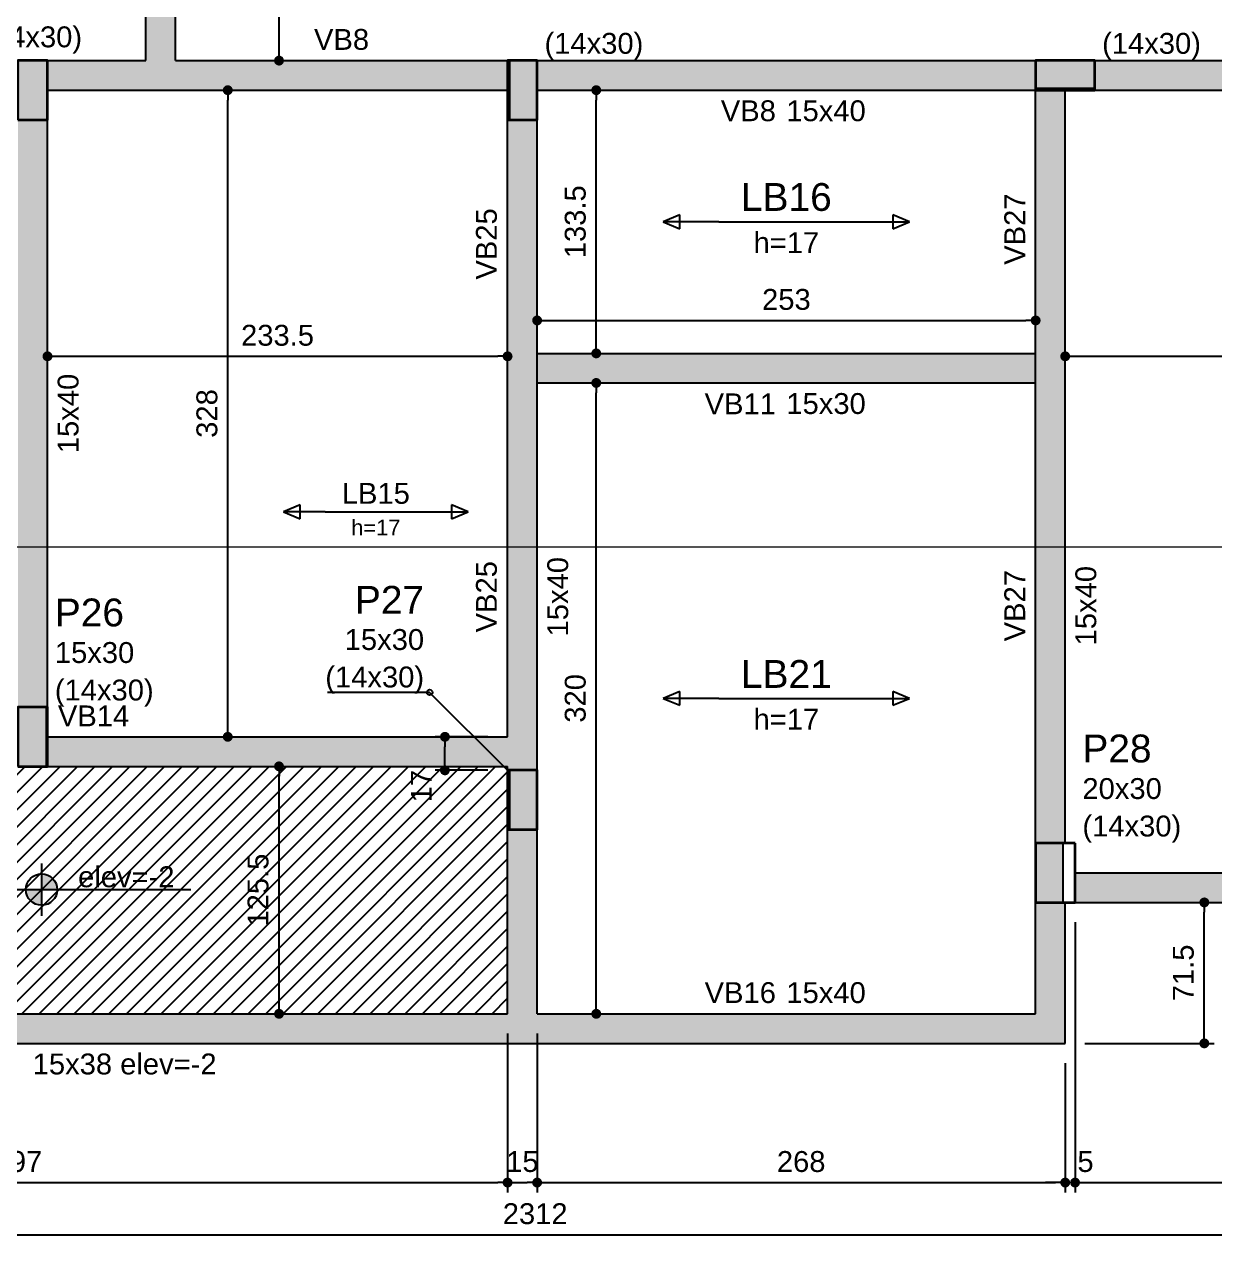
# Model space of a CAD drawing. Header units: millimetres. Extents: x 0 to 59.4, y 0 to 42.
# Drawn here: x 23.41 to 35.49, y 14.33 to 26.71 of the extents above; entities that cross this region are included whole.
import ezdxf

# ---------------------------------------------------------------- set-up
doc = ezdxf.new("R2010")
doc.units = ezdxf.units.MM
doc.header["$MEASUREMENT"] = 0
doc.layers.get('0').update_dxf_attribs({"color": 1, "lineweight": 13})
for name, color, linetype, lineweight in [('FO-Cortes', 2, 'Continuous', 20), ('FO-Pilares', 5, 'Continuous', 35), ('FO-Textos das lajes', 3, 'Continuous', 25), ('FO-Textos das vigas', 1, 'Continuous', 13), ('FO-Textos dos pilares', 1, 'Continuous', 13), ('FO-Vigas', 3, 'Continuous', 25)]:
    doc.layers.add(name, color=color, linetype=linetype, lineweight=lineweight)
for name, color, linetype in [('FO-Cotas', 12, 'Continuous'), ('FO-Hachuras', 254, 'Continuous'), ('FO-Hachuras das lajes', 254, 'Continuous'), ('FO-Hachuras dos pilares', 18, 'Continuous')]:
    doc.layers.add(name, color=color, linetype=linetype)
doc.styles.add('Arial', font='')
doc.styles.get('Arial').set_extended_font_data('Arial')
doc.dimstyles.new('UM_50.000000', dxfattribs={"dimtxt": 0.18, "dimasz": 0.1, "dimexe": 0.1, "dimexo": 0.2, "dimgap": 0, "dimtad": 1, "dimtih": 1, "dimtoh": 1, "dimdec": 1, "dimlfac": 50, "dimzin": 0, "dimdsep": 46, "dimtxsty": 'Standard', "dimcen": 0.09, "dimdle": 0.1, "dimadec": 1, "dimazin": 2, "dimtfac": 1, "dimtdec": 4, "dimtofl": 0, "dimtmove": 0, "dimatfit": 3, "dimfxl": 1, "dimtolj": 1, "dimarcsym": 0})

# ---------------------------------------------------------------- blocks, each defined once
blk = doc.blocks.new('_Dot')
at = {"color": 0, "linetype": 'ByBlock', "lineweight": -2}
blk.add_line((-0.5, 0), (-1, 0), dxfattribs=at)
at = {"color": 0, "linetype": 'ByBlock', "const_width": 0.5}
blk.add_lwpolyline([(-0.25, 0, 1), (0.25, 0, 1)], format="xyb", close=True, dxfattribs=at)
blk = doc.blocks.new('*D34')
at = {"layer": 'Defpoints', "color": 0}
for p in [(28.316, 16.668), (18.376, 16.368), (28.316, 14.956)]:
    blk.add_point(p, dxfattribs=at)
at = {"layer": 'FO-Cotas', "color": 0, "lineweight": -2}
for p, q in [((28.316, 16.468), (28.316, 14.856)), ((18.376, 16.168), (18.376, 14.856)), ((18.476, 14.956), (28.216, 14.956))]:
    blk.add_line(p, q, dxfattribs=at)
at = {"layer": 'FO-Cotas', "color": 0, "lineweight": -2, "xscale": 0.1, "yscale": 0.1, "zscale": 0.1, "rotation": 180}
blk.add_blockref('_Dot', (18.376, 14.956), dxfattribs=at)
at = {"layer": 'FO-Cotas', "color": 0, "lineweight": -2, "xscale": 0.1, "yscale": 0.1, "zscale": 0.1}
blk.add_blockref('_Dot', (28.316, 14.956), dxfattribs=at)
at = {"layer": 'FO-Cotas', "insert": (23.346, 15.168), "char_height": 0.2118, "attachment_point": 5, "style": 'Arial'}
blk.add_mtext('\\A1;497', dxfattribs=at)
blk = doc.blocks.new('*D35')
at = {"layer": 'Defpoints', "color": 0}
for p in [(28.616, 16.668), (33.976, 16.368), (33.976, 14.956)]:
    blk.add_point(p, dxfattribs=at)
at = {"layer": 'FO-Cotas', "color": 0, "lineweight": -2}
for p, q in [((28.616, 16.468), (28.616, 14.856)), ((33.976, 16.168), (33.976, 14.856)), ((28.716, 14.956), (33.876, 14.956))]:
    blk.add_line(p, q, dxfattribs=at)
at = {"layer": 'FO-Cotas', "color": 0, "lineweight": -2, "xscale": 0.1, "yscale": 0.1, "zscale": 0.1, "rotation": 180}
blk.add_blockref('_Dot', (28.616, 14.956), dxfattribs=at)
at = {"layer": 'FO-Cotas', "color": 0, "lineweight": -2, "xscale": 0.1, "yscale": 0.1, "zscale": 0.1}
blk.add_blockref('_Dot', (33.976, 14.956), dxfattribs=at)
at = {"layer": 'FO-Cotas', "insert": (31.296, 15.168), "char_height": 0.2118, "attachment_point": 5, "rotation": 0.0057, "style": 'Arial'}
blk.add_mtext('\\A1;268', dxfattribs=at)
blk = doc.blocks.new('*D36')
at = {"layer": 'Defpoints', "color": 0}
for p in [(34.076, 17.798), (33.976, 16.368), (34.076, 14.956)]:
    blk.add_point(p, dxfattribs=at)
at = {"layer": 'FO-Cotas', "color": 0, "lineweight": -2}
for p, q in [((34.076, 17.598), (34.076, 14.856)), ((33.976, 16.168), (33.976, 14.856)), ((33.876, 14.956), (33.776, 14.956)), ((34.176, 14.956), (34.276, 14.956))]:
    blk.add_line(p, q, dxfattribs=at)
at = {"layer": 'FO-Cotas', "color": 0, "lineweight": -2, "xscale": 0.1, "yscale": 0.1, "zscale": 0.1}
blk.add_blockref('_Dot', (33.976, 14.956), dxfattribs=at)
at = {"layer": 'FO-Cotas', "color": 0, "lineweight": -2, "xscale": 0.1, "yscale": 0.1, "zscale": 0.1, "rotation": 180}
blk.add_blockref('_Dot', (34.076, 14.956), dxfattribs=at)
at = {"layer": 'FO-Cotas', "insert": (34.182, 15.168), "char_height": 0.2118, "attachment_point": 5, "rotation": 0.0057, "style": 'Arial'}
blk.add_mtext('\\A1;5', dxfattribs=at)
blk = doc.blocks.new('*D37')
at = {"layer": 'Defpoints', "color": 0}
for p in [(34.076, 17.798), (42.396, 17.798), (42.396, 14.956)]:
    blk.add_point(p, dxfattribs=at)
at = {"layer": 'FO-Cotas', "color": 0, "lineweight": -2}
for p, q in [((34.076, 17.598), (34.076, 14.856)), ((42.396, 17.598), (42.396, 14.856)), ((34.176, 14.956), (42.296, 14.956))]:
    blk.add_line(p, q, dxfattribs=at)
at = {"layer": 'FO-Cotas', "color": 0, "lineweight": -2, "xscale": 0.1, "yscale": 0.1, "zscale": 0.1, "rotation": 180}
blk.add_blockref('_Dot', (34.076, 14.956), dxfattribs=at)
at = {"layer": 'FO-Cotas', "color": 0, "lineweight": -2, "xscale": 0.1, "yscale": 0.1, "zscale": 0.1}
blk.add_blockref('_Dot', (42.396, 14.956), dxfattribs=at)
at = {"layer": 'FO-Cotas', "insert": (38.236, 15.168), "char_height": 0.2118, "attachment_point": 5, "style": 'Arial'}
blk.add_mtext('\\A1;416', dxfattribs=at)
blk = doc.blocks.new('*D41')
at = {"layer": 'Defpoints', "color": 0}
for p in [(5.476, 19.198), (51.716, 17.798), (51.716, 14.427)]:
    blk.add_point(p, dxfattribs=at)
at = {"layer": 'FO-Cotas', "color": 0, "lineweight": -2}
for p, q in [((5.476, 18.998), (5.476, 14.327)), ((51.716, 17.598), (51.716, 14.327)), ((5.576, 14.427), (51.616, 14.427))]:
    blk.add_line(p, q, dxfattribs=at)
at = {"layer": 'FO-Cotas', "color": 0, "lineweight": -2, "xscale": 0.1, "yscale": 0.1, "zscale": 0.1, "rotation": 180}
blk.add_blockref('_Dot', (5.476, 14.427), dxfattribs=at)
at = {"layer": 'FO-Cotas', "color": 0, "lineweight": -2, "xscale": 0.1, "yscale": 0.1, "zscale": 0.1}
blk.add_blockref('_Dot', (51.716, 14.427), dxfattribs=at)
at = {"layer": 'FO-Cotas', "insert": (28.596, 14.639), "char_height": 0.2118, "attachment_point": 5, "style": 'Arial'}
blk.add_mtext('\\A1;2312', dxfattribs=at)
blk = doc.blocks.new('*D57')
at = {"layer": 'Defpoints', "color": 0}
for p in [(35.388, 17.798), (35.388, 17.798), (33.976, 16.368)]:
    blk.add_point(p, dxfattribs=at)
at = {"layer": 'FO-Cotas', "color": 0, "lineweight": -2}
for p, q in [((35.388, 16.468), (35.388, 17.698)), ((34.176, 16.368), (35.488, 16.368))]:
    blk.add_line(p, q, dxfattribs=at)
at = {"layer": 'FO-Cotas', "color": 0, "lineweight": -2, "xscale": 0.1, "yscale": 0.1, "zscale": 0.1}
for p, rotation in [((35.388, 17.798), 90), ((35.388, 16.368), 270)]:
    blk.add_blockref('_Dot', p, dxfattribs=dict(at, rotation=rotation))
at = {"layer": 'FO-Cotas', "insert": (35.176, 17.083), "char_height": 0.2118, "attachment_point": 5, "rotation": 90, "style": 'Arial'}
blk.add_mtext('\\A1;71.5', dxfattribs=at)
blk = doc.blocks.new('*D71')
at = {"layer": 'Defpoints', "color": 0}
for p in [(23.646, 23.338), (28.316, 23.338), (28.316, 23.338)]:
    blk.add_point(p, dxfattribs=at)
at = {"layer": 'FO-Cotas', "color": 0, "lineweight": -2}
blk.add_line((23.746, 23.338), (28.216, 23.338), dxfattribs=at)
at = {"layer": 'FO-Cotas', "color": 0, "lineweight": -2, "xscale": 0.1, "yscale": 0.1, "zscale": 0.1, "rotation": 180}
blk.add_blockref('_Dot', (23.646, 23.338), dxfattribs=at)
at = {"layer": 'FO-Cotas', "color": 0, "lineweight": -2, "xscale": 0.1, "yscale": 0.1, "zscale": 0.1}
blk.add_blockref('_Dot', (28.316, 23.338), dxfattribs=at)
at = {"layer": 'FO-Cotas', "insert": (25.981, 23.55), "char_height": 0.2118, "attachment_point": 5, "rotation": 0.0057, "style": 'Arial'}
blk.add_mtext('\\A1;233.5', dxfattribs=at)
blk = doc.blocks.new('*D72')
at = {"layer": 'Defpoints', "color": 0}
for p in [(28.616, 23.702), (33.676, 23.702), (33.676, 23.702)]:
    blk.add_point(p, dxfattribs=at)
at = {"layer": 'FO-Cotas', "color": 0, "lineweight": -2}
blk.add_line((28.716, 23.702), (33.576, 23.702), dxfattribs=at)
at = {"layer": 'FO-Cotas', "color": 0, "lineweight": -2, "xscale": 0.1, "yscale": 0.1, "zscale": 0.1, "rotation": 180}
blk.add_blockref('_Dot', (28.616, 23.702), dxfattribs=at)
at = {"layer": 'FO-Cotas', "color": 0, "lineweight": -2, "xscale": 0.1, "yscale": 0.1, "zscale": 0.1}
blk.add_blockref('_Dot', (33.676, 23.702), dxfattribs=at)
at = {"layer": 'FO-Cotas', "insert": (31.146, 23.914), "char_height": 0.2118, "attachment_point": 5, "rotation": 0.0057, "style": 'Arial'}
blk.add_mtext('\\A1;253', dxfattribs=at)
blk = doc.blocks.new('*D73')
at = {"layer": 'Defpoints', "color": 0}
for p in [(33.976, 23.338), (42.546, 23.338), (42.546, 23.338)]:
    blk.add_point(p, dxfattribs=at)
at = {"layer": 'FO-Cotas', "color": 0, "lineweight": -2}
blk.add_line((34.076, 23.338), (42.446, 23.338), dxfattribs=at)
at = {"layer": 'FO-Cotas', "color": 0, "lineweight": -2, "xscale": 0.1, "yscale": 0.1, "zscale": 0.1, "rotation": 180}
blk.add_blockref('_Dot', (33.976, 23.338), dxfattribs=at)
at = {"layer": 'FO-Cotas', "color": 0, "lineweight": -2, "xscale": 0.1, "yscale": 0.1, "zscale": 0.1}
blk.add_blockref('_Dot', (42.546, 23.338), dxfattribs=at)
at = {"layer": 'FO-Cotas', "insert": (38.261, 23.55), "char_height": 0.2118, "attachment_point": 5, "rotation": 0.0057, "style": 'Arial'}
blk.add_mtext('\\A1;428.5', dxfattribs=at)
blk = doc.blocks.new('*D87')
at = {"layer": 'Defpoints', "color": 0}
for p in [(25.996, 19.178), (25.996, 19.178), (25.996, 16.668)]:
    blk.add_point(p, dxfattribs=at)
at = {"layer": 'FO-Cotas', "color": 0, "lineweight": -2}
blk.add_line((25.996, 16.768), (25.996, 19.078), dxfattribs=at)
at = {"layer": 'FO-Cotas', "color": 0, "lineweight": -2, "xscale": 0.1, "yscale": 0.1, "zscale": 0.1}
for p, rotation in [((25.996, 19.178), 90), ((25.996, 16.668), 270)]:
    blk.add_blockref('_Dot', p, dxfattribs=dict(at, rotation=rotation))
at = {"layer": 'FO-Cotas', "insert": (25.784, 17.923), "char_height": 0.2118, "attachment_point": 5, "rotation": 90, "style": 'Arial'}
blk.add_mtext('\\A1;125.5', dxfattribs=at)
blk = doc.blocks.new('*D88')
at = {"layer": 'Defpoints', "color": 0}
for p in [(25.476, 26.038), (25.476, 26.038), (25.476, 19.478)]:
    blk.add_point(p, dxfattribs=at)
at = {"layer": 'FO-Cotas', "color": 0, "lineweight": -2}
blk.add_line((25.476, 19.578), (25.476, 25.938), dxfattribs=at)
at = {"layer": 'FO-Cotas', "color": 0, "lineweight": -2, "xscale": 0.1, "yscale": 0.1, "zscale": 0.1}
for p, rotation in [((25.476, 26.038), 90), ((25.476, 19.478), 270)]:
    blk.add_blockref('_Dot', p, dxfattribs=dict(at, rotation=rotation))
at = {"layer": 'FO-Cotas', "insert": (25.265, 22.758), "char_height": 0.2118, "attachment_point": 5, "rotation": 90, "style": 'Arial'}
blk.add_mtext('\\A1;328', dxfattribs=at)
blk = doc.blocks.new('*D89')
at = {"layer": 'Defpoints', "color": 0}
for p in [(25.996, 29.398), (25.996, 29.398), (25.996, 26.338)]:
    blk.add_point(p, dxfattribs=at)
at = {"layer": 'FO-Cotas', "color": 0, "lineweight": -2}
blk.add_line((25.996, 26.438), (25.996, 29.298), dxfattribs=at)
at = {"layer": 'FO-Cotas', "color": 0, "lineweight": -2, "xscale": 0.1, "yscale": 0.1, "zscale": 0.1}
for p, rotation in [((25.996, 29.398), 90), ((25.996, 26.338), 270)]:
    blk.add_blockref('_Dot', p, dxfattribs=dict(at, rotation=rotation))
at = {"layer": 'FO-Cotas', "insert": (25.784, 27.868), "char_height": 0.2118, "attachment_point": 5, "rotation": 90, "style": 'Arial'}
blk.add_mtext('\\A1;153', dxfattribs=at)
blk = doc.blocks.new('*D91')
at = {"layer": 'Defpoints', "color": 0}
for p in [(29.216, 23.068), (29.216, 23.068), (29.216, 16.668)]:
    blk.add_point(p, dxfattribs=at)
at = {"layer": 'FO-Cotas', "color": 0, "lineweight": -2}
blk.add_line((29.216, 16.768), (29.216, 22.968), dxfattribs=at)
at = {"layer": 'FO-Cotas', "color": 0, "lineweight": -2, "xscale": 0.1, "yscale": 0.1, "zscale": 0.1}
for p, rotation in [((29.216, 23.068), 90), ((29.216, 16.668), 270)]:
    blk.add_blockref('_Dot', p, dxfattribs=dict(at, rotation=rotation))
at = {"layer": 'FO-Cotas', "insert": (29.004, 19.868), "char_height": 0.2118, "attachment_point": 5, "rotation": 90, "style": 'Arial'}
blk.add_mtext('\\A1;320', dxfattribs=at)
blk = doc.blocks.new('*D92')
at = {"layer": 'Defpoints', "color": 0}
for p in [(29.216, 26.038), (29.216, 26.038), (29.216, 23.368)]:
    blk.add_point(p, dxfattribs=at)
at = {"layer": 'FO-Cotas', "color": 0, "lineweight": -2}
blk.add_line((29.216, 23.468), (29.216, 25.938), dxfattribs=at)
at = {"layer": 'FO-Cotas', "color": 0, "lineweight": -2, "xscale": 0.1, "yscale": 0.1, "zscale": 0.1}
for p, rotation in [((29.216, 26.038), 90), ((29.216, 23.368), 270)]:
    blk.add_blockref('_Dot', p, dxfattribs=dict(at, rotation=rotation))
at = {"layer": 'FO-Cotas', "insert": (29.004, 24.703), "char_height": 0.2118, "attachment_point": 5, "rotation": 90, "style": 'Arial'}
blk.add_mtext('\\A1;133.5', dxfattribs=at)
blk = doc.blocks.new('*D102')
at = {"layer": 'Defpoints', "color": 0}
for p in [(27.68, 19.478), (28.316, 19.478), (28.316, 19.138)]:
    blk.add_point(p, dxfattribs=at)
at = {"layer": 'FO-Cotas', "color": 0, "lineweight": -2}
for p, q in [((28.116, 19.478), (27.58, 19.478)), ((27.68, 19.238), (27.68, 19.378)), ((28.116, 19.138), (27.58, 19.138))]:
    blk.add_line(p, q, dxfattribs=at)
at = {"layer": 'FO-Cotas', "color": 0, "lineweight": -2, "xscale": 0.1, "yscale": 0.1, "zscale": 0.1}
for p, rotation in [((27.68, 19.478), 90), ((27.68, 19.138), 270)]:
    blk.add_blockref('_Dot', p, dxfattribs=dict(at, rotation=rotation))
at = {"layer": 'FO-Cotas', "insert": (27.44, 18.978), "char_height": 0.2118, "attachment_point": 5, "rotation": 90, "style": 'Arial'}
blk.add_mtext('\\A1;17', dxfattribs=at)
blk = doc.blocks.new('*D106')
at = {"layer": 'Defpoints', "color": 0}
for p in [(28.316, 16.368), (28.616, 16.368), (28.616, 14.956)]:
    blk.add_point(p, dxfattribs=at)
at = {"layer": 'FO-Cotas', "color": 0, "lineweight": -2}
for p, q in [((28.316, 16.168), (28.316, 14.856)), ((28.616, 16.168), (28.616, 14.856)), ((28.416, 14.956), (28.516, 14.956))]:
    blk.add_line(p, q, dxfattribs=at)
at = {"layer": 'FO-Cotas', "color": 0, "lineweight": -2, "xscale": 0.1, "yscale": 0.1, "zscale": 0.1, "rotation": 180}
blk.add_blockref('_Dot', (28.316, 14.956), dxfattribs=at)
at = {"layer": 'FO-Cotas', "color": 0, "lineweight": -2, "xscale": 0.1, "yscale": 0.1, "zscale": 0.1}
blk.add_blockref('_Dot', (28.616, 14.956), dxfattribs=at)
at = {"layer": 'FO-Cotas', "insert": (28.466, 15.168), "char_height": 0.2118, "attachment_point": 5, "rotation": 0.0057, "style": 'Arial'}
blk.add_mtext('\\A1;15', dxfattribs=at)

msp = doc.modelspace()

# ---------------------------------------------------------------- hatches: boundary and pattern name
at = {"layer": 'FO-Hachuras', "linetype": 'Continuous'}
for points in [[(24.9456, 26.3382), (24.9456, 26.3382), (24.9456, 29.3982), (24.6456, 29.3982), (24.6456, 26.3382), (24.7956, 26.1882), (24.9456, 26.3382)], [(24.7956, 26.1882), (24.7956, 26.1882), (24.6456, 26.3382), (23.6456, 26.3382), (23.6456, 26.0382), (24.7956, 26.0382), (24.7956, 26.1882)], [(28.3156, 26.3382), (28.3156, 26.3382), (24.9456, 26.3382), (24.7956, 26.1882), (24.7956, 26.0382), (28.3156, 26.0382), (28.3156, 26.3382)], [(33.6756, 26.3382), (33.6756, 26.3382), (28.6156, 26.3382), (28.6156, 26.0382), (33.6756, 26.0382), (33.6756, 26.3382)], [(37.4256, 26.1882), (37.4256, 26.1882), (37.2756, 26.3382), (34.2756, 26.3382), (34.2756, 26.0382), (37.4256, 26.0382), (37.4256, 26.1882)], [(33.9756, 26.0382), (33.9756, 26.0382), (33.6756, 26.0382), (33.6756, 23.2182), (33.9756, 23.2182), (33.9756, 26.0382)], [(23.6456, 25.7382), (23.6456, 25.7382), (23.3456, 25.7382), (23.3456, 19.7782), (23.6456, 19.7782), (23.6456, 25.7382)], [(28.6156, 25.7382), (28.6156, 25.7382), (28.3156, 25.7382), (28.3156, 23.2182), (28.6156, 23.2182), (28.6156, 25.7382)], [(33.8256, 23.2182), (33.8256, 23.2182), (33.6756, 23.3682), (28.6156, 23.3682), (28.4656, 23.2182), (28.6156, 23.0682), (33.6756, 23.0682), (33.8256, 23.2182)], [(28.6156, 23.2182), (28.6156, 23.2182), (28.3156, 23.2182), (28.3156, 19.4782), (28.4656, 19.3282), (28.6156, 19.3282), (28.6156, 23.2182)], [(33.9756, 23.2182), (33.9756, 23.2182), (33.6756, 23.2182), (33.6756, 18.3982), (33.9756, 18.3982), (33.9756, 23.2182)], [(28.4656, 19.3282), (28.4656, 19.3282), (28.3156, 19.4782), (23.6456, 19.4782), (23.6456, 19.1782), (28.3156, 19.1782), (28.4656, 19.3282)], [(28.6156, 19.3282), (28.6156, 19.3282), (28.4656, 19.3282), (28.3156, 19.1782), (28.3156, 19.1382), (28.6156, 19.1382), (28.6156, 19.3282)], [(28.6156, 16.6682), (28.6156, 16.6682), (28.6156, 18.5382), (28.3156, 18.5382), (28.3156, 16.6682), (28.4656, 16.5182), (28.6156, 16.6682)], [(42.3956, 18.0982), (42.3956, 18.0982), (34.0756, 18.0982), (34.0756, 17.7982), (42.3956, 17.7982), (42.3956, 18.0982)], [(33.9756, 17.7982), (33.9756, 17.7982), (33.6756, 17.7982), (33.6756, 16.6682), (33.9756, 16.3682), (33.9756, 17.7982)], [(28.4656, 16.5182), (28.4656, 16.5182), (28.3156, 16.6682), (18.6756, 16.6682), (18.3756, 16.3682), (28.4656, 16.3682), (28.4656, 16.5182)], [(33.6756, 16.6682), (33.6756, 16.6682), (28.6156, 16.6682), (28.4656, 16.5182), (28.4656, 16.3682), (33.9756, 16.3682), (33.6756, 16.6682)]]:
    msp.add_hatch(color=256, dxfattribs=at).paths.add_polyline_path(points)
at = {"layer": 'FO-Hachuras das lajes', "linetype": 'Continuous'}
h = msp.add_hatch(dxfattribs=at)
h.set_pattern_fill('ANSI31', color=256, style=0)
h.paths.add_polyline_path([(23.3456, 19.1782), (23.6456, 19.1782), (28.3156, 19.1782), (28.3156, 19.1382), (28.3156, 18.5382), (28.3156, 16.6682), (18.6756, 16.6682), (18.6756, 18.5382), (18.6756, 19.1382), (18.6756, 19.1782)])
at = {"layer": 'FO-Hachuras dos pilares', "linetype": 'Continuous'}
for points in [[(23.6456, 26.3382), (23.3656, 26.3382), (23.3656, 25.7382), (23.6456, 25.7382), (23.6456, 26.3382)], [(28.6156, 26.3382), (28.3356, 26.3382), (28.3356, 25.7382), (28.6156, 25.7382), (28.6156, 26.3382)], [(34.2756, 26.0582), (34.2756, 26.1982), (34.2756, 26.3382), (33.9756, 26.3382), (33.6756, 26.3382), (33.6756, 26.1982), (33.6756, 26.0582), (33.9756, 26.0582)], [(23.6356, 19.7782), (23.3556, 19.7782), (23.3556, 19.1782), (23.6356, 19.1782), (23.6356, 19.7782)], [(28.6156, 19.1382), (28.3356, 19.1382), (28.3356, 18.5382), (28.6156, 18.5382), (28.6156, 19.1382)], [(33.9556, 18.3982), (33.6756, 18.3982), (33.6756, 17.7982), (33.9556, 17.7982), (33.9556, 18.3982)]]:
    msp.add_hatch(color=256, dxfattribs=at).paths.add_polyline_path(points)
at = {"layer": 'FO-Textos das lajes', "linetype": 'Continuous'}
for points in [[(23.5861, 17.9282), (23.7449, 17.9282), (23.7395, 17.9693), (23.7237, 18.0076), (23.6984, 18.0405), (23.6655, 18.0658), (23.6272, 18.0816), (23.5861, 18.0871), (23.5861, 17.9282)], [(23.5861, 17.9282), (23.4272, 17.9282), (23.4327, 17.8871), (23.4485, 17.8488), (23.4738, 17.8159), (23.5067, 17.7906), (23.545, 17.7748), (23.5861, 17.7694), (23.5861, 17.9282)]]:
    msp.add_hatch(color=256, dxfattribs=at).paths.add_polyline_path(points)

# ---------------------------------------------------------------- linework, layer by layer
at = {"layer": 'FO-Cortes'}
msp.add_line((4.4648, 21.4057), (52.6715, 21.4057), dxfattribs=at)
at = {"layer": 'FO-Cotas', "linetype": 'Continuous'}
for p, q in [((27.5249, 19.9289), (26.4871, 19.9289)), ((28.3156, 19.1382), (27.5249, 19.9289))]:
    msp.add_line(p, q, dxfattribs=at)
msp.add_circle((27.5249, 19.9289), 0.0282, dxfattribs=at)
at = {"layer": 'FO-Hachuras dos pilares'}
for p, q in [((28.3356, 26.3382), (28.3356, 25.7382)), ((33.6756, 26.0582), (34.2756, 26.0582)), ((23.6356, 19.1782), (23.6356, 19.7782)), ((28.3356, 19.1382), (28.3356, 18.5382)), ((33.9556, 17.7982), (33.9556, 18.3982))]:
    msp.add_line(p, q, dxfattribs=at)
at = {"layer": 'FO-Pilares'}
for points in [[(23.3456, 25.7382), (23.6456, 25.7382), (23.6456, 26.3382), (23.3456, 26.3382), (23.3456, 25.7382)], [(28.3156, 25.7382), (28.6156, 25.7382), (28.6156, 26.3382), (28.3156, 26.3382), (28.3156, 25.7382)], [(34.2756, 26.0382), (34.2756, 26.1882), (34.2756, 26.3382), (33.9756, 26.3382), (33.6756, 26.3382), (33.6756, 26.1882), (33.6756, 26.0382), (33.9756, 26.0382), (34.2756, 26.0382)], [(23.3456, 19.1782), (23.6456, 19.1782), (23.6456, 19.7782), (23.3456, 19.7782), (23.3456, 19.1782)], [(28.3156, 18.5382), (28.6156, 18.5382), (28.6156, 19.1382), (28.3156, 19.1382), (28.3156, 18.5382)], [(34.0756, 18.3982), (33.6756, 18.3982), (33.6756, 17.7982), (34.0756, 17.7982), (34.0756, 18.3982)]]:
    msp.add_lwpolyline(points, close=True, dxfattribs=at)
at = {"layer": 'FO-Textos das lajes'}
for p, q in [((30.0649, 24.7738), (29.8954, 24.7032)), ((30.0649, 24.6326), (30.0649, 24.7738)), ((32.3958, 24.7032), (32.2264, 24.7738)), ((32.2264, 24.7738), (32.2264, 24.6326)), ((29.8954, 24.7032), (30.0649, 24.6326)), ((30.4602, 24.7032), (31.831, 24.7032)), ((32.2264, 24.6326), (32.3958, 24.7032)), ((26.2109, 21.8304), (26.0414, 21.7598)), ((26.2109, 21.6892), (26.2109, 21.8304)), ((27.9167, 21.7598), (27.7473, 21.8304)), ((27.7473, 21.8304), (27.7473, 21.6892)), ((26.0414, 21.7598), (26.2109, 21.6892)), ((26.465, 21.7598), (27.4931, 21.7598)), ((27.7473, 21.6892), (27.9167, 21.7598)), ((30.0649, 19.9388), (29.8954, 19.8682)), ((30.0649, 19.7976), (30.0649, 19.9388)), ((32.3958, 19.8682), (32.2264, 19.9388)), ((32.2264, 19.9388), (32.2264, 19.7976)), ((29.8954, 19.8682), (30.0649, 19.7976)), ((30.4602, 19.8682), (31.831, 19.8682)), ((32.2264, 19.7976), (32.3958, 19.8682)), ((23.5861, 18.193), (23.5861, 17.6635)), ((23.3213, 17.9282), (23.8508, 17.9282)), ((23.8508, 17.9282), (25.1005, 17.9282))]:
    msp.add_line(p, q, dxfattribs=at)
for points in [[(30.4602, 24.7032), (29.8954, 24.7032)], [(31.831, 24.7032), (32.3958, 24.7032)], [(26.465, 21.7598), (26.0414, 21.7598)], [(27.4931, 21.7598), (27.9167, 21.7598)], [(30.4602, 19.8682), (29.8954, 19.8682)], [(31.831, 19.8682), (32.3958, 19.8682)]]:
    msp.add_lwpolyline(points, dxfattribs=at)
msp.add_circle((23.5861, 17.9282), 0.1588, dxfattribs=at)
at = {"layer": 'FO-Vigas'}
for p, q in [((24.6456, 26.3382), (24.6456, 29.3982)), ((24.9456, 26.3382), (24.9456, 29.3982)), ((23.6456, 26.3382), (24.6456, 26.3382)), ((24.9456, 26.3382), (28.3156, 26.3382)), ((28.6156, 26.3382), (33.6756, 26.3382)), ((34.2756, 26.3382), (37.2756, 26.3382)), ((23.6456, 26.0382), (24.7956, 26.0382)), ((24.7956, 26.0382), (28.3156, 26.0382)), ((28.6156, 26.0382), (33.6756, 26.0382)), ((33.6756, 23.2182), (33.6756, 26.0382)), ((33.9756, 23.2182), (33.9756, 26.0382)), ((34.2756, 26.0382), (37.4256, 26.0382)), ((23.6456, 19.7782), (23.6456, 25.7382)), ((28.3156, 23.2182), (28.3156, 25.7382)), ((28.6156, 23.2182), (28.6156, 25.7382)), ((28.6156, 23.3682), (33.6756, 23.3682)), ((28.3156, 19.4782), (28.3156, 23.2182)), ((28.6156, 19.3282), (28.6156, 23.2182)), ((33.6756, 18.3982), (33.6756, 23.2182)), ((33.9756, 18.3982), (33.9756, 23.2182)), ((28.6156, 23.0682), (33.6756, 23.0682)), ((23.6456, 19.4782), (28.3156, 19.4782)), ((28.6156, 19.1382), (28.6156, 19.3282)), ((23.6456, 19.1782), (28.3156, 19.1782)), ((28.3156, 19.1382), (28.3156, 19.1782)), ((28.3156, 16.6682), (28.3156, 18.5382)), ((28.6156, 16.6682), (28.6156, 18.5382)), ((34.0756, 18.0982), (42.3956, 18.0982)), ((33.6756, 16.6682), (33.6756, 17.7982)), ((33.9756, 16.3682), (33.9756, 17.7982)), ((34.0756, 17.7982), (42.3956, 17.7982)), ((18.6756, 16.6682), (28.3156, 16.6682)), ((28.6156, 16.6682), (33.6756, 16.6682)), ((18.3756, 16.3682), (28.4656, 16.3682)), ((28.4656, 16.3682), (33.9756, 16.3682))]:
    msp.add_line(p, q, dxfattribs=at)

# ---------------------------------------------------------------- texts
at = {"layer": 'FO-Textos das lajes', "line_spacing_factor": 0.798, "style": 'Arial'}
for s, insert, char_height, width, attachment_point in [('LB16', (31.1456, 24.8094), 0.2824, 1.842488, 8), ('h=17', (31.1456, 24.3851), 0.2118, 1.332467, 8), ('LB15', (26.9786, 21.8391), 0.2118, 1.381866, 8), ('h=17', (26.9786, 21.5216), 0.15885, 0.999351, 8), ('LB21', (31.1456, 19.9744), 0.2824, 1.842488, 8), ('h=17', (31.1456, 19.5501), 0.2118, 1.332467, 8), ('elev=-2', (23.9566, 17.9491), 0.2118, 1.95689, 7)]:
    msp.add_mtext(s, dxfattribs=dict(at, insert=insert, char_height=char_height, width=width, attachment_point=attachment_point))
at = {"layer": 'FO-Textos das vigas', "char_height": 0.2118, "line_spacing_factor": 0.798, "style": 'Arial'}
for s, insert, width, attachment_point in [('VB8', (26.6306, 26.4441), 1.11873, 8), ('VB8', (31.0396, 25.7201), 1.11873, 9), ('15x40', (31.1456, 25.7201), 1.612069, 7), ('VB11', (31.0396, 22.7501), 1.44773, 9), ('15x30', (31.1456, 22.7501), 1.612069, 7), ('VB14', (23.7516, 19.5841), 1.44773, 7), ('VB16', (31.0396, 16.7741), 1.44773, 9), ('15x40', (31.1456, 16.7741), 1.612069, 7), ('15x38 elev=-2', (23.4956, 16.0501), 3.733298, 7)]:
    msp.add_mtext(s, dxfattribs=dict(at, insert=insert, width=width, attachment_point=attachment_point))
at = {"layer": 'FO-Textos das vigas', "char_height": 0.2118, "attachment_point": 8, "rotation": 90.00021, "line_spacing_factor": 0.798, "style": 'Arial'}
for s, insert, width in [('VB27', (33.5698, 24.6282), 1.44773), ('VB25', (28.2098, 24.4782), 1.44773), ('15x40', (23.9638, 22.7582), 1.612069), ('VB25', (28.2098, 20.899), 1.44773), ('15x40', (28.9338, 20.899), 1.612069), ('15x40', (34.2938, 20.8082), 1.612069), ('VB27', (33.5698, 20.8082), 1.44773)]:
    msp.add_mtext(s, dxfattribs=dict(at, insert=insert, width=width))
at = {"layer": 'FO-Textos dos pilares', "line_spacing_factor": 0.798, "style": 'Arial'}
for s, insert, char_height, width, attachment_point in [('(14x30)', (23.4956, 26.4092), 0.2118, 2.005965, 8), ('(14x30)', (28.6906, 26.3432), 0.2118, 2.005965, 7), ('(14x30)', (34.3506, 26.3432), 0.2118, 2.005965, 7), ('P27', (27.4686, 20.7264), 0.2824, 1.403821, 9), ('P26', (23.7206, 20.5944), 0.2824, 1.403821, 7), ('15x30', (27.4686, 20.3561), 0.2118, 1.612069, 9), ('15x30', (23.7206, 20.2241), 0.2118, 1.612069, 7), ('(14x30)', (27.4686, 19.9152), 0.2118, 2.005965, 9), ('(14x30)', (23.7206, 19.7832), 0.2118, 2.005965, 7), ('P28', (34.1506, 19.2144), 0.2824, 1.403821, 7), ('20x30', (34.1506, 18.8441), 0.2118, 1.612069, 7), ('(14x30)', (34.1506, 18.4032), 0.2118, 2.005965, 7)]:
    msp.add_mtext(s, dxfattribs=dict(at, insert=insert, char_height=char_height, width=width, attachment_point=attachment_point))

# ---------------------------------------------------------------- dimensions: what is measured, and where the dimension line sits
at = {"layer": 'FO-Cotas'}
for base, p1, p2, override, picture, middle in [((25.9956, 29.3982), (25.9956, 26.3382), (25.9956, 29.3982), {"dimtxt": 0.2118, "dimasz": 0.1, "dimexe": 0.1, "dimexo": 0.2, "dimtad": 1, "dimtih": 0, "dimtoh": 0, "dimdec": 1, "dimlfac": 50, "dimzin": 8, "dimtxsty": 'Arial', "dimblk": 'Dot', "dimblk1": 'Dot', "dimblk2": 'Dot', "dimsah": 1, "dimdle": 0.1, "dimse1": 1, "dimse2": 1, "dimclrt": 256, "dimadec": 1, "dimazin": 3, "dimtmove": 2, "dimldrblk": 'Dot'}, '*D89', (25.7838, 27.8682)), ((25.4764, 26.0382), (25.4764, 19.4782), (25.4764, 26.0382), {"dimtxt": 0.2118, "dimasz": 0.1, "dimexe": 0.1, "dimexo": 0.2, "dimtad": 1, "dimtih": 0, "dimtoh": 0, "dimdec": 1, "dimlfac": 50, "dimzin": 8, "dimtxsty": 'Arial', "dimblk": 'Dot', "dimblk1": 'Dot', "dimblk2": 'Dot', "dimsah": 1, "dimdle": 0.1, "dimse1": 1, "dimse2": 1, "dimclrt": 256, "dimadec": 1, "dimazin": 3, "dimtmove": 2, "dimldrblk": 'Dot'}, '*D88', (25.2646, 22.7582)), ((29.2156, 26.0382), (29.2156, 23.3682), (29.2156, 26.0382), {"dimtxt": 0.2118, "dimasz": 0.1, "dimexe": 0.1, "dimexo": 0.2, "dimtad": 1, "dimtih": 0, "dimtoh": 0, "dimdec": 1, "dimlfac": 50, "dimzin": 8, "dimtxsty": 'Arial', "dimblk": 'Dot', "dimblk1": 'Dot', "dimblk2": 'Dot', "dimsah": 1, "dimdle": 0.1, "dimse1": 1, "dimse2": 1, "dimclrt": 256, "dimadec": 1, "dimazin": 3, "dimtmove": 2, "dimldrblk": 'Dot'}, '*D92', (29.0038, 24.7032)), ((29.2156, 23.0682), (29.2156, 16.6682), (29.2156, 23.0682), {"dimtxt": 0.2118, "dimasz": 0.1, "dimexe": 0.1, "dimexo": 0.2, "dimtad": 1, "dimtih": 0, "dimtoh": 0, "dimdec": 1, "dimlfac": 50, "dimzin": 8, "dimtxsty": 'Arial', "dimblk": 'Dot', "dimblk1": 'Dot', "dimblk2": 'Dot', "dimsah": 1, "dimdle": 0.1, "dimse1": 1, "dimse2": 1, "dimclrt": 256, "dimadec": 1, "dimazin": 3, "dimtmove": 2, "dimldrblk": 'Dot'}, '*D91', (29.0038, 19.8682)), ((27.6802, 19.4782), (28.3156, 19.1382), (28.3156, 19.4782), {"dimtxt": 0.2118, "dimasz": 0.1, "dimexe": 0.1, "dimexo": 0.2, "dimtad": 1, "dimtih": 0, "dimtoh": 0, "dimdec": 1, "dimlfac": 50, "dimzin": 8, "dimtxsty": 'Arial', "dimblk": 'Dot', "dimblk1": 'Dot', "dimblk2": 'Dot', "dimsah": 1, "dimdle": 0.1, "dimse1": 0, "dimse2": 0, "dimclrt": 256, "dimadec": 1, "dimazin": 3, "dimtmove": 2, "dimldrblk": 'Dot'}, '*D102', (27.4405, 18.9777)), ((25.9956, 19.1782), (25.9956, 16.6682), (25.9956, 19.1782), {"dimtxt": 0.2118, "dimasz": 0.1, "dimexe": 0.1, "dimexo": 0.2, "dimtad": 1, "dimtih": 0, "dimtoh": 0, "dimdec": 1, "dimlfac": 50, "dimzin": 8, "dimtxsty": 'Arial', "dimblk": 'Dot', "dimblk1": 'Dot', "dimblk2": 'Dot', "dimsah": 1, "dimdle": 0.1, "dimse1": 1, "dimse2": 1, "dimclrt": 256, "dimadec": 1, "dimazin": 3, "dimtmove": 2, "dimldrblk": 'Dot'}, '*D87', (25.7838, 17.9232)), ((35.3876, 17.7982), (33.9756, 16.3682), (35.3876, 17.7982), {"dimtxt": 0.2118, "dimasz": 0.1, "dimexe": 0.1, "dimexo": 0.2, "dimtad": 1, "dimtih": 0, "dimtoh": 0, "dimdec": 1, "dimlfac": 50, "dimzin": 8, "dimtxsty": 'Arial', "dimblk": 'Dot', "dimblk1": 'Dot', "dimblk2": 'Dot', "dimsah": 1, "dimdle": 0.1, "dimse1": 0, "dimse2": 1, "dimclrt": 256, "dimadec": 1, "dimazin": 3, "dimtmove": 2, "dimldrblk": 'Dot'}, '*D57', (35.1758, 17.0832))]:
    dim = msp.add_linear_dim(base=base, p1=p1, p2=p2, angle=90, dimstyle='UM_50.000000', override=override, dxfattribs=at)
    dim.commit()
    dim.dimension.update_dxf_attribs({"geometry": picture, "text_midpoint": middle, "dimtype": 160, "text_rotation": 90})
for base, p1, p2, override, picture, middle in [((33.6756, 23.7025), (28.6156, 23.7025), (33.6756, 23.7025), {"dimtxt": 0.2118, "dimasz": 0.1, "dimexe": 0.1, "dimexo": 0.2, "dimtad": 1, "dimtih": 0, "dimtoh": 0, "dimdec": 1, "dimlfac": 50, "dimzin": 8, "dimtxsty": 'Arial', "dimblk": 'Dot', "dimblk1": 'Dot', "dimblk2": 'Dot', "dimsah": 1, "dimdle": 0.1, "dimse1": 1, "dimse2": 1, "dimclrt": 256, "dimadec": 1, "dimazin": 3, "dimtmove": 2, "dimldrblk": 'Dot'}, '*D72', (31.1456, 23.9143)), ((28.3156, 23.3382), (23.6456, 23.3382), (28.3156, 23.3382), {"dimtxt": 0.2118, "dimasz": 0.1, "dimexe": 0.1, "dimexo": 0.2, "dimtad": 1, "dimtih": 0, "dimtoh": 0, "dimdec": 1, "dimlfac": 50, "dimzin": 8, "dimtxsty": 'Arial', "dimblk": 'Dot', "dimblk1": 'Dot', "dimblk2": 'Dot', "dimsah": 1, "dimdle": 0.1, "dimse1": 1, "dimse2": 1, "dimclrt": 256, "dimadec": 1, "dimazin": 3, "dimtmove": 2, "dimldrblk": 'Dot'}, '*D71', (25.9806, 23.55)), ((42.5456, 23.3382), (33.9756, 23.3382), (42.5456, 23.3382), {"dimtxt": 0.2118, "dimasz": 0.1, "dimexe": 0.1, "dimexo": 0.2, "dimtad": 1, "dimtih": 0, "dimtoh": 0, "dimdec": 1, "dimlfac": 50, "dimzin": 8, "dimtxsty": 'Arial', "dimblk": 'Dot', "dimblk1": 'Dot', "dimblk2": 'Dot', "dimsah": 1, "dimdle": 0.1, "dimse1": 1, "dimse2": 1, "dimclrt": 256, "dimadec": 1, "dimazin": 3, "dimtmove": 2, "dimldrblk": 'Dot'}, '*D73', (38.2606, 23.55)), ((34.0756, 14.9562), (33.9756, 16.3682), (34.0756, 17.7982), {"dimtxt": 0.2118, "dimasz": 0.1, "dimexe": 0.1, "dimexo": 0.2, "dimtad": 1, "dimtih": 0, "dimtoh": 0, "dimdec": 1, "dimlfac": 50, "dimzin": 8, "dimtxsty": 'Arial', "dimblk": 'Dot', "dimblk1": 'Dot', "dimblk2": 'Dot', "dimsah": 1, "dimdle": 0.1, "dimse1": 0, "dimse2": 0, "dimclrt": 256, "dimadec": 1, "dimazin": 3, "dimtmove": 2, "dimldrblk": 'Dot'}, '*D36', (34.1819, 15.168)), ((33.9756, 14.9562), (28.6156, 16.6682), (33.9756, 16.3682), {"dimtxt": 0.2118, "dimasz": 0.1, "dimexe": 0.1, "dimexo": 0.2, "dimtad": 1, "dimtih": 0, "dimtoh": 0, "dimdec": 1, "dimlfac": 50, "dimzin": 8, "dimtxsty": 'Arial', "dimblk": 'Dot', "dimblk1": 'Dot', "dimblk2": 'Dot', "dimsah": 1, "dimdle": 0.1, "dimse1": 0, "dimse2": 0, "dimclrt": 256, "dimadec": 1, "dimazin": 3, "dimtmove": 2, "dimldrblk": 'Dot'}, '*D35', (31.2956, 15.168)), ((28.6156, 14.9562), (28.3156, 16.3682), (28.6156, 16.3682), {"dimtxt": 0.2118, "dimasz": 0.1, "dimexe": 0.1, "dimexo": 0.2, "dimtad": 1, "dimtih": 0, "dimtoh": 0, "dimdec": 1, "dimlfac": 50, "dimzin": 8, "dimtxsty": 'Arial', "dimblk": 'Dot', "dimblk1": 'Dot', "dimblk2": 'Dot', "dimsah": 1, "dimdle": 0.1, "dimse1": 0, "dimse2": 0, "dimclrt": 256, "dimadec": 1, "dimazin": 3, "dimtmove": 2, "dimldrblk": 'Dot'}, '*D106', (28.4656, 15.168))]:
    dim = msp.add_linear_dim(base=base, p1=p1, p2=p2, dimstyle='UM_50.000000', override=override, dxfattribs=at)
    dim.commit()
    dim.dimension.update_dxf_attribs({"geometry": picture, "text_midpoint": middle, "dimtype": 160, "text_rotation": 0.00573})
for base, p1, p2, picture, middle in [((51.7156, 14.4267), (5.4756, 19.1982), (51.7156, 17.7982), '*D41', (28.5956, 14.6385)), ((42.3956, 14.9562), (34.0756, 17.7982), (42.3956, 17.7982), '*D37', (38.2356, 15.168)), ((28.3156, 14.9562), (18.3756, 16.3682), (28.3156, 16.6682), '*D34', (23.3456, 15.168))]:
    dim = msp.add_linear_dim(base=base, p1=p1, p2=p2, dimstyle='UM_50.000000', override={"dimtxt": 0.2118, "dimasz": 0.1, "dimexe": 0.1, "dimexo": 0.2, "dimtad": 1, "dimtih": 0, "dimtoh": 0, "dimdec": 1, "dimlfac": 50, "dimzin": 8, "dimtxsty": 'Arial', "dimblk": 'Dot', "dimblk1": 'Dot', "dimblk2": 'Dot', "dimsah": 1, "dimdle": 0.1, "dimse1": 0, "dimse2": 0, "dimclrt": 256, "dimadec": 1, "dimazin": 3, "dimtmove": 2, "dimldrblk": 'Dot'}, dxfattribs=at)
    dim.commit()
    dim.dimension.update_dxf_attribs({"geometry": picture, "text_midpoint": middle, "dimtype": 160})

doc.saveas('drawing.dxf')
